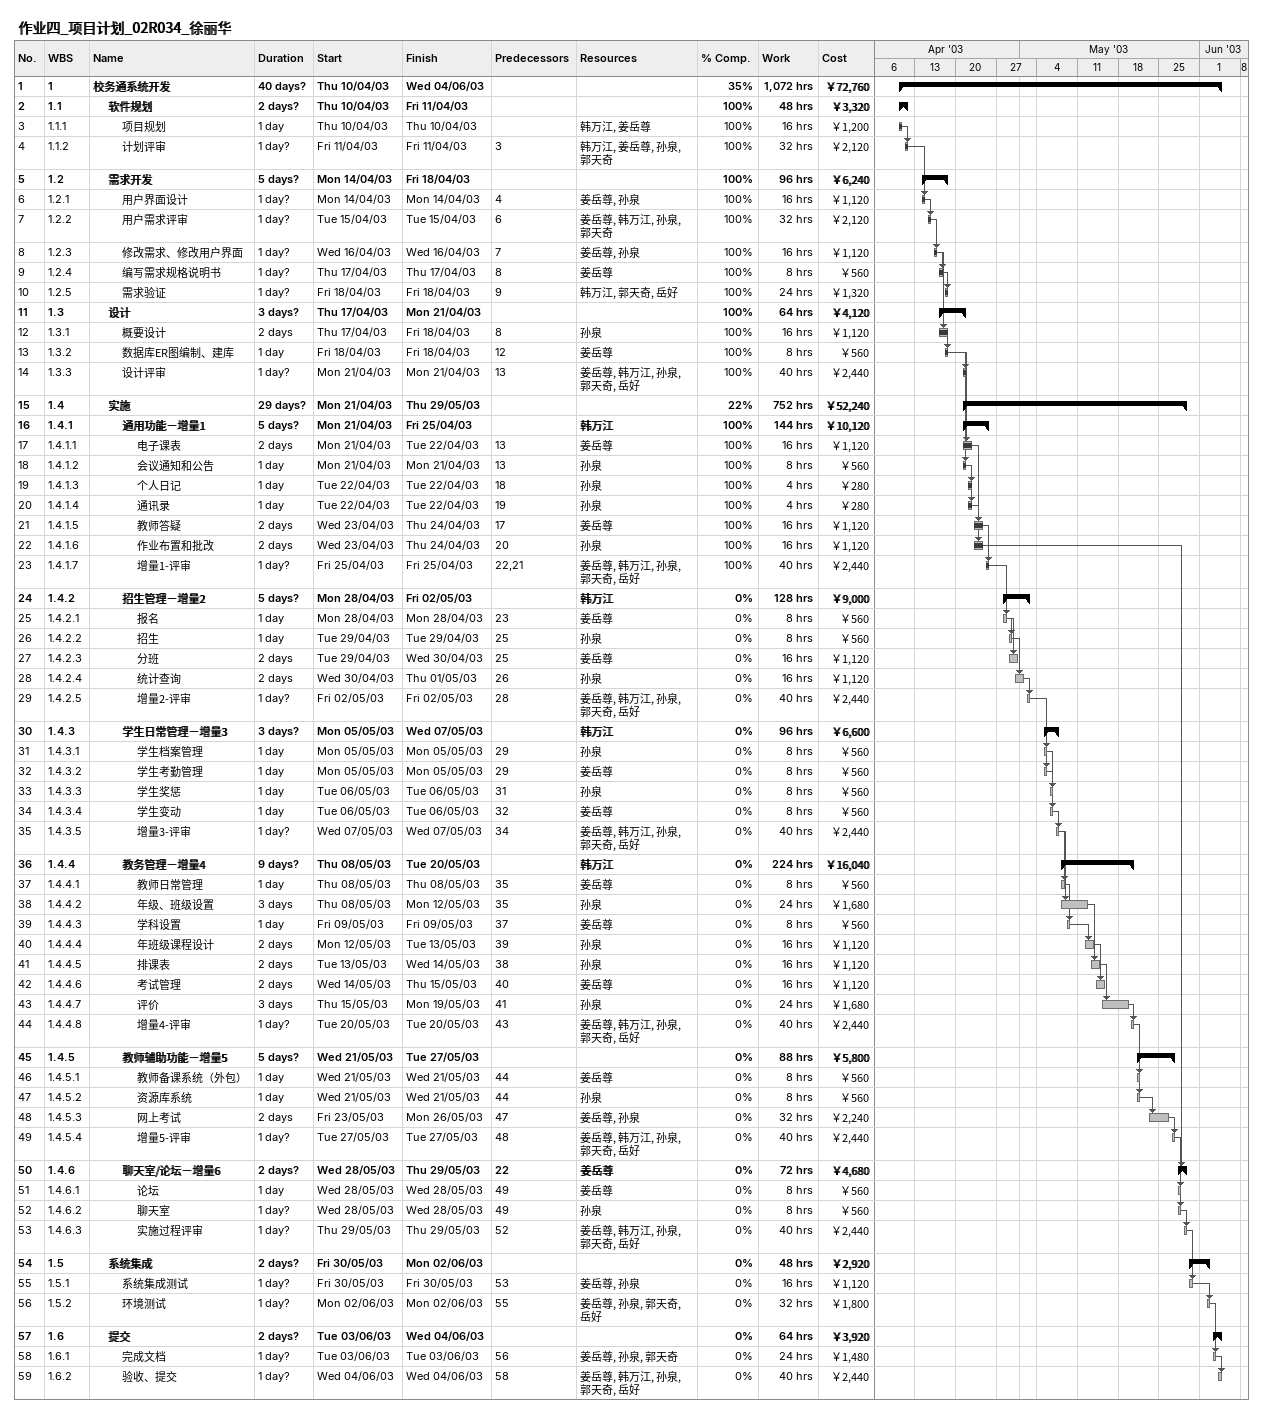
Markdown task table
作业四_项目计划_02R034_徐丽华

| ID | WBS | Task | Duration | Start | Finish | Predecessors | Resources | % complete | Work (h) | Cost (￥) |
|---|---|---|---|---|---|---|---|---|---|---|
| 1 | 1 | **校务通系统开发** | 40d? | 2003-04-10 | 2003-06-04 |  |  | 35 | 1072 | 72760 |
| 2 | 1.1 | **软件规划** | 2d? | 2003-04-10 | 2003-04-11 |  |  | 100 | 48 | 3320 |
| 3 | 1.1.1 | 项目规划 | 1d | 2003-04-10 | 2003-04-10 |  | 韩万江, 姜岳尊 | 100 | 16 | 1200 |
| 4 | 1.1.2 | 计划评审 | 1d? | 2003-04-11 | 2003-04-11 | 3 | 韩万江, 姜岳尊, 孙泉, 郭天奇 | 100 | 32 | 2120 |
| 5 | 1.2 | **需求开发** | 5d? | 2003-04-14 | 2003-04-18 |  |  | 100 | 96 | 6240 |
| 6 | 1.2.1 | 用户界面设计 | 1d? | 2003-04-14 | 2003-04-14 | 4 | 姜岳尊, 孙泉 | 100 | 16 | 1120 |
| 7 | 1.2.2 | 用户需求评审 | 1d? | 2003-04-15 | 2003-04-15 | 6 | 姜岳尊, 韩万江, 孙泉, 郭天奇 | 100 | 32 | 2120 |
| 8 | 1.2.3 | 修改需求、修改用户界面 | 1d? | 2003-04-16 | 2003-04-16 | 7 | 姜岳尊, 孙泉 | 100 | 16 | 1120 |
| 9 | 1.2.4 | 编写需求规格说明书 | 1d? | 2003-04-17 | 2003-04-17 | 8 | 姜岳尊 | 100 | 8 | 560 |
| 10 | 1.2.5 | 需求验证 | 1d? | 2003-04-18 | 2003-04-18 | 9 | 韩万江, 郭天奇, 岳好 | 100 | 24 | 1320 |
| 11 | 1.3 | **设计** | 3d? | 2003-04-17 | 2003-04-21 |  |  | 100 | 64 | 4120 |
| 12 | 1.3.1 | 概要设计 | 2d | 2003-04-17 | 2003-04-18 | 8 | 孙泉 | 100 | 16 | 1120 |
| 13 | 1.3.2 | 数据库ER图编制、建库 | 1d | 2003-04-18 | 2003-04-18 | 12 | 姜岳尊 | 100 | 8 | 560 |
| 14 | 1.3.3 | 设计评审 | 1d? | 2003-04-21 | 2003-04-21 | 13 | 姜岳尊, 韩万江, 孙泉, 郭天奇, 岳好 | 100 | 40 | 2440 |
| 15 | 1.4 | **实施** | 29d? | 2003-04-21 | 2003-05-29 |  |  | 22 | 752 | 52240 |
| 16 | 1.4.1 | **通用功能－增量1** | 5d? | 2003-04-21 | 2003-04-25 |  | 韩万江 | 100 | 144 | 10120 |
| 17 | 1.4.1.1 | 电子课表 | 2d | 2003-04-21 | 2003-04-22 | 13 | 姜岳尊 | 100 | 16 | 1120 |
| 18 | 1.4.1.2 | 会议通知和公告 | 1d | 2003-04-21 | 2003-04-21 | 13 | 孙泉 | 100 | 8 | 560 |
| 19 | 1.4.1.3 | 个人日记 | 1d | 2003-04-22 | 2003-04-22 | 18 | 孙泉 | 100 | 4 | 280 |
| 20 | 1.4.1.4 | 通讯录 | 1d | 2003-04-22 | 2003-04-22 | 19 | 孙泉 | 100 | 4 | 280 |
| 21 | 1.4.1.5 | 教师答疑 | 2d | 2003-04-23 | 2003-04-24 | 17 | 姜岳尊 | 100 | 16 | 1120 |
| 22 | 1.4.1.6 | 作业布置和批改 | 2d | 2003-04-23 | 2003-04-24 | 20 | 孙泉 | 100 | 16 | 1120 |
| 23 | 1.4.1.7 | 增量1-评审 | 1d? | 2003-04-25 | 2003-04-25 | 22, 21 | 姜岳尊, 韩万江, 孙泉, 郭天奇, 岳好 | 100 | 40 | 2440 |
| 24 | 1.4.2 | **招生管理－增量2** | 5d? | 2003-04-28 | 2003-05-02 |  | 韩万江 | 0 | 128 | 9000 |
| 25 | 1.4.2.1 | 报名 | 1d | 2003-04-28 | 2003-04-28 | 23 | 姜岳尊 | 0 | 8 | 560 |
| 26 | 1.4.2.2 | 招生 | 1d | 2003-04-29 | 2003-04-29 | 25 | 孙泉 | 0 | 8 | 560 |
| 27 | 1.4.2.3 | 分班 | 2d | 2003-04-29 | 2003-04-30 | 25 | 姜岳尊 | 0 | 16 | 1120 |
| 28 | 1.4.2.4 | 统计查询 | 2d | 2003-04-30 | 2003-05-01 | 26 | 孙泉 | 0 | 16 | 1120 |
| 29 | 1.4.2.5 | 增量2-评审 | 1d? | 2003-05-02 | 2003-05-02 | 28 | 姜岳尊, 韩万江, 孙泉, 郭天奇, 岳好 | 0 | 40 | 2440 |
| 30 | 1.4.3 | **学生日常管理－增量3** | 3d? | 2003-05-05 | 2003-05-07 |  | 韩万江 | 0 | 96 | 6600 |
| 31 | 1.4.3.1 | 学生档案管理 | 1d | 2003-05-05 | 2003-05-05 | 29 | 孙泉 | 0 | 8 | 560 |
| 32 | 1.4.3.2 | 学生考勤管理 | 1d | 2003-05-05 | 2003-05-05 | 29 | 姜岳尊 | 0 | 8 | 560 |
| 33 | 1.4.3.3 | 学生奖惩 | 1d | 2003-05-06 | 2003-05-06 | 31 | 孙泉 | 0 | 8 | 560 |
| 34 | 1.4.3.4 | 学生变动 | 1d | 2003-05-06 | 2003-05-06 | 32 | 姜岳尊 | 0 | 8 | 560 |
| 35 | 1.4.3.5 | 增量3-评审 | 1d? | 2003-05-07 | 2003-05-07 | 34 | 姜岳尊, 韩万江, 孙泉, 郭天奇, 岳好 | 0 | 40 | 2440 |
| 36 | 1.4.4 | **教务管理－增量4** | 9d? | 2003-05-08 | 2003-05-20 |  | 韩万江 | 0 | 224 | 16040 |
| 37 | 1.4.4.1 | 教师日常管理 | 1d | 2003-05-08 | 2003-05-08 | 35 | 姜岳尊 | 0 | 8 | 560 |
| 38 | 1.4.4.2 | 年级、班级设置 | 3d | 2003-05-08 | 2003-05-12 | 35 | 孙泉 | 0 | 24 | 1680 |
| 39 | 1.4.4.3 | 学科设置 | 1d | 2003-05-09 | 2003-05-09 | 37 | 姜岳尊 | 0 | 8 | 560 |
| 40 | 1.4.4.4 | 年班级课程设计 | 2d | 2003-05-12 | 2003-05-13 | 39 | 孙泉 | 0 | 16 | 1120 |
| 41 | 1.4.4.5 | 排课表 | 2d | 2003-05-13 | 2003-05-14 | 38 | 孙泉 | 0 | 16 | 1120 |
| 42 | 1.4.4.6 | 考试管理 | 2d | 2003-05-14 | 2003-05-15 | 40 | 姜岳尊 | 0 | 16 | 1120 |
| 43 | 1.4.4.7 | 评价 | 3d | 2003-05-15 | 2003-05-19 | 41 | 孙泉 | 0 | 24 | 1680 |
| 44 | 1.4.4.8 | 增量4-评审 | 1d? | 2003-05-20 | 2003-05-20 | 43 | 姜岳尊, 韩万江, 孙泉, 郭天奇, 岳好 | 0 | 40 | 2440 |
| 45 | 1.4.5 | **教师辅助功能－增量5** | 5d? | 2003-05-21 | 2003-05-27 |  |  | 0 | 88 | 5800 |
| 46 | 1.4.5.1 | 教师备课系统（外包） | 1d | 2003-05-21 | 2003-05-21 | 44 | 姜岳尊 | 0 | 8 | 560 |
| 47 | 1.4.5.2 | 资源库系统 | 1d | 2003-05-21 | 2003-05-21 | 44 | 孙泉 | 0 | 8 | 560 |
| 48 | 1.4.5.3 | 网上考试 | 2d | 2003-05-23 | 2003-05-26 | 47 | 姜岳尊, 孙泉 | 0 | 32 | 2240 |
| 49 | 1.4.5.4 | 增量5-评审 | 1d? | 2003-05-27 | 2003-05-27 | 48 | 姜岳尊, 韩万江, 孙泉, 郭天奇, 岳好 | 0 | 40 | 2440 |
| 50 | 1.4.6 | **聊天室/论坛－增量6** | 2d? | 2003-05-28 | 2003-05-29 | 22 | 姜岳尊 | 0 | 72 | 4680 |
| 51 | 1.4.6.1 | 论坛 | 1d | 2003-05-28 | 2003-05-28 | 49 | 姜岳尊 | 0 | 8 | 560 |
| 52 | 1.4.6.2 | 聊天室 | 1d? | 2003-05-28 | 2003-05-28 | 49 | 孙泉 | 0 | 8 | 560 |
| 53 | 1.4.6.3 | 实施过程评审 | 1d? | 2003-05-29 | 2003-05-29 | 52 | 姜岳尊, 韩万江, 孙泉, 郭天奇, 岳好 | 0 | 40 | 2440 |
| 54 | 1.5 | **系统集成** | 2d? | 2003-05-30 | 2003-06-02 |  |  | 0 | 48 | 2920 |
| 55 | 1.5.1 | 系统集成测试 | 1d? | 2003-05-30 | 2003-05-30 | 53 | 姜岳尊, 孙泉 | 0 | 16 | 1120 |
| 56 | 1.5.2 | 环境测试 | 1d? | 2003-06-02 | 2003-06-02 | 55 | 姜岳尊, 孙泉, 郭天奇, 岳好 | 0 | 32 | 1800 |
| 57 | 1.6 | **提交** | 2d? | 2003-06-03 | 2003-06-04 |  |  | 0 | 64 | 3920 |
| 58 | 1.6.1 | 完成文档 | 1d? | 2003-06-03 | 2003-06-03 | 56 | 姜岳尊, 孙泉, 郭天奇 | 0 | 24 | 1480 |
| 59 | 1.6.2 | 验收、提交 | 1d? | 2003-06-04 | 2003-06-04 | 58 | 姜岳尊, 韩万江, 孙泉, 郭天奇, 岳好 | 0 | 40 | 2440 |
